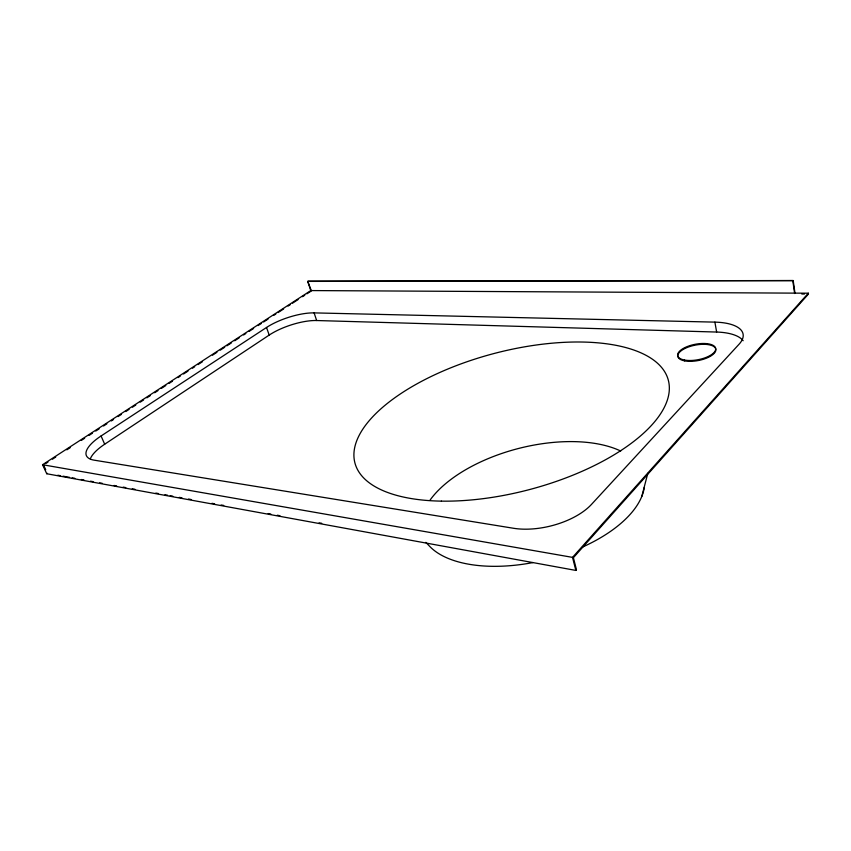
<?xml version="1.0" encoding="UTF-8"?>
<svg xmlns="http://www.w3.org/2000/svg" width="851" height="851" viewBox="0 0 851 851"><rect width="100%" height="100%" fill="white"/><g stroke="black" fill="none" stroke-linecap="round" stroke-linejoin="round"><path stroke-width="1.28" d="M641.782 496.463L647.802 473.316M575.861 570.425L576.467 569.734L573.393 557.682L808.45 294.042L808.333 293.201L310.785 290.574L42.55 464.72L46.741 473.741L575.861 570.425L572.521 557.373L808.333 293.201M310.785 290.574L307.754 281.404L793.185 280.575L794.983 293.127M90.344 458.763A41.742 14.797 -22 0 1 104.673 444.222L269.203 335.071A35.87 11.723 -18.5 0 1 316.646 320.529L716.648 332.05A48.326 19.658 -10.7 0 1 743.146 340.719M46.741 473.741L47.39 473.316M101.078 435.978L266.523 327.475A35.976 11.531 -18.4 0 1 314.115 312.891L714.893 322.125A48.518 19.382 -10.9 0 1 739.083 344.208L591.541 504.345A56.24 28.062 -14 0 1 513.525 528.269L94.238 460.178A41.88 14.573 -21.9 0 1 101.078 435.978L104.673 444.222M45.741 463.55L47.964 462.104M52.411 459.221L55.74 457.051M66.857 449.828L70.197 447.658M81.313 440.435L84.643 438.265M89.089 435.382L92.429 433.212M95.759 431.042L99.099 428.883M103.545 425.989L106.875 423.819M111.321 420.937L113.545 419.49M117.991 416.596L121.331 414.437M125.778 411.544L129.107 409.374M132.448 407.204L135.777 405.044M140.224 402.151L143.564 399.981M146.893 397.821L150.233 395.651M154.68 392.758L158.009 390.598M161.35 388.428L165.796 385.535M169.126 383.375L172.466 381.205M178.019 377.589L180.242 376.153M183.582 373.983L188.028 371.089M192.475 368.206L194.698 366.76M198.028 364.59L202.474 361.696M212.484 355.197L216.931 352.314M220.26 350.144L224.707 347.251M226.93 345.804L231.376 342.921M234.716 340.751L239.163 337.858M243.609 334.975L245.833 333.528M249.162 331.358L253.609 328.475M258.055 325.582L261.395 323.412M263.619 321.976L268.065 319.082M273.618 315.466L275.841 314.03M278.064 312.583L283.628 308.966M288.074 306.083L290.297 304.637M292.521 303.19L298.073 299.573M302.52 296.691L304.743 295.244M306.966 293.797L311.413 290.914L307.754 281.404M308.19 281.128L793.185 280.575M801.802 293.999L804.461 294.02M42.55 464.72L572.521 557.373M57.836 475.22L60.453 475.698M63.059 476.177L69.591 477.368M72.207 477.837L74.824 478.315M81.356 479.507L83.962 479.985M90.493 481.177L93.11 481.645M99.641 482.836L102.258 483.315M114.013 485.464L116.63 485.932M123.161 487.123L125.767 487.602M132.299 488.793L134.915 489.272M155.818 493.08L158.424 493.548M164.956 494.739L167.573 495.218M170.189 495.697L172.796 496.176M179.327 497.356L181.944 497.835M188.475 499.026L191.092 499.505M211.995 503.313L214.601 503.792M221.132 504.983L223.749 505.451M268.161 513.547L270.778 514.025M277.309 515.217L279.926 515.695M319.114 522.833L321.731 523.312M425.83 542.364L429.51 546.182A114.598 57.272 -14.4 0 0 533.045 562.554M43.518 464.997L45.731 469.752M266.523 327.475L269.203 335.071M314.115 312.891L316.646 320.529M714.893 322.125L716.648 332.05M792.834 280.947L794.643 293.51M644.281 487.527A114.598 57.272 -14.4 0 1 582.424 547.097M430.042 500.122A114.598 57.272 -14.4 0 1 620.698 451.03M441.403 501.133A162.073 70.303 -14.8 0 0 669.024 383.652A162.073 70.303 -14.8 0 0 424.447 379.833A162.073 70.303 -14.8 0 0 441.403 501.133M684.661 360.877A19.318 7.85 -10.8 0 0 715.585 351.218A19.318 7.85 -10.8 0 0 690.214 346.4A19.318 7.85 -10.8 0 0 684.661 360.877M684.491 360.037A19.328 7.84 -10.8 0 0 715.436 350.378A19.328 7.84 -10.8 0 0 690.055 345.57A19.328 7.84 -10.8 0 0 684.491 360.037"/></g></svg>
